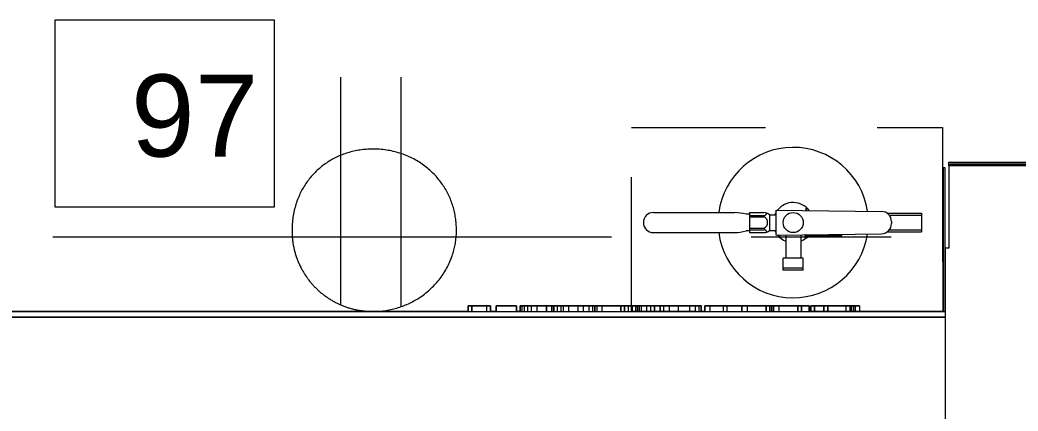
# Model space of a CAD drawing. Header units: inches. Extents: x 0.9 to 36.3, y 0.7 to 23.3.
# Drawn here: x 22.03 to 22.923, y 9.077 to 9.427 of the extents above; entities that cross this region are included whole.
import ezdxf

# ---------------------------------------------------------------- set-up
doc = ezdxf.new("R2010")
doc.units = ezdxf.units.IN
doc.linetypes.add('ACAD_ISO02W100', pattern=[15, 12, -3])
doc.layers.get('0').update_dxf_attribs({"color": 1})
for name, color, linetype, lineweight in [('Fire Extinguisher', 12, 'Continuous', 15), ('Numbering receptecles', 170, 'Continuous', 15), ('Receptacles', 170, 'Continuous', 15)]:
    doc.layers.add(name, color=color, linetype=linetype, lineweight=lineweight)
doc.layers.add('PDF_Geometry', color=7, linetype='Continuous', lineweight=9, true_color=0x777777)
doc.styles.get("Standard").update_dxf_attribs({"font": 'arial.ttf'})

# ---------------------------------------------------------------- blocks, each defined once
blk = doc.blocks.new('Fire Extinguisher_top_dwgmodels.com')
at = {"color": 0}
for p, q in [((-111.65, 8), (-46.96, 8)), ((-34.87, 8), (-34.87, -8)), ((-34.87, 8), (-23.48, 8)), ((-13.51, -10), (-13.51, 10)), ((-13.51, 10), (70.6, 8.86)), ((10.31, 9.68), (10.31, 11.5)), ((10.66, 9.67), (10.66, 11.5)), ((-34.94, 6.6), (-37.6, 6.6)), ((-34.87, 4.55), (-23.19, 4.55)), ((-34.75, 5.68), (-23.19, 5.68)), ((-18.87, 6.28), (-18.87, -6.28)), ((-18.87, 6.28), (-13.51, 6.28)), ((74.98, 7.47), (102.49, 7.47)), ((76.72, 5.87), (102.49, 5.87)), ((78.49, 0.86), (78.49, -0.86)), ((102.49, 7.47), (102.49, -7.47)), ((-34.94, -6.6), (-37.6, -6.6)), ((-34.87, -4.55), (-23.19, -4.55)), ((-34.75, -5.68), (-23.19, -5.68)), ((-18.87, -6.28), (-13.51, -6.28)), ((74.98, -7.47), (102.49, -7.47)), ((76.72, -5.87), (102.49, -5.87)), ((-111.65, -8), (-46.96, -8)), ((-34.87, -8), (-23.48, -8)), ((-13.51, -10), (70.6, -8.86)), ((-6, -9.9), (-6, -28.4)), ((6, -9.73), (6, -28.4)), ((10.31, -9.69), (10.31, -9.68)), ((10.66, -9.93), (10.66, -9.67)), ((10.78, -10.15), (10.98, -9.86)), ((10.91, -10.42), (38.51, -10.42)), ((10.91, -11.22), (38.51, -11.22)), ((-8, -38), (-8, -28.4)), ((8, -28.4), (-8, -28.4)), ((8, -38), (8, -28.4)), ((-8, -36.1), (8, -36.1)), ((8, -38), (-8, -38))]:
    blk.add_line(p, q, dxfattribs=at)
blk.add_circle((0, 0), 8, dxfattribs=at)
for centre, radius, start, end in [((0, 0), 60, 8.63634, 172.33774), ((0, 0), 16, 37.06115, 141.38095), ((-111.65, 0), 8, 90, 270), ((-48.91, -37.02), 45.07, 75.45516, 87.51639), ((-23.63, 0.55), 7.45, 50.21268, 88.81165), ((0, 0), 16, 147.62977, 156.90324), ((10.49, 11.46), 0.177, 14.08515, 165.91485), ((70.49, 0.86), 8, 0, 89.22105), ((-23.25, 7.65), 1.98, 271.9881, 358.95264), ((-25.55, 0), 5.13, 297.45336, 62.54664), ((-48.91, 37.02), 45.07, 272.48361, 284.54484), ((-23.63, -0.55), 7.45, 271.18835, 309.78732), ((-23.25, -7.65), 1.98, 1.04736, 88.0119), ((0, 0), 16, 203.09676, 212.37023), ((70.49, -0.86), 8, 270.77895, 0), ((0, 0), 60, 187.66226, 351.36366), ((0, 0), 16, 218.61905, 247.97569), ((-11.23, -9.92), 0.819, 184.1848, 357.37311), ((0, 0), 16, 292.02431, 310.05582), ((10.49, -11.01), 1.25, 101.81013, 350.17322), ((10.49, -11.01), 0.907, 90, 346.38439), ((10.21, -9.68), 0.107, 282.29411, 2.93082), ((10.44, -9.88), 0.229, 277.22721, 346.97369), ((11.11, -10.82), 0.447, 116.56505, 243.43495), ((0, 0), 16, 312.00128, 315.45352), ((10.49, -11.01), 0.907, 40.29761, 70.77738), ((10.49, -11.01), 1.25, 27.96289, 66.6982), ((0, 0), 16, 319.34614, 322.93885), ((38.31, -10.82), 0.447, 296.56505, 63.43495)]:
    blk.add_arc(centre, radius, start, end, dxfattribs=at)

msp = doc.modelspace()

# ---------------------------------------------------------------- linework, layer by layer
at = {"layer": 'Fire Extinguisher', "linetype": 'ACAD_ISO02W100', "ltscale": 0.01}
msp.add_lwpolyline([(22.5768, 9.33053), (22.85511, 9.33053), (22.85511, 9.16626), (22.5768, 9.16626)], close=True, dxfattribs=at)
at = {"layer": 'Numbering receptecles', "linetype": 'ByBlock', "ltscale": 0.001}
msp.add_lwpolyline([(22.06123, 9.42674), (22.25723, 9.42674), (22.25723, 9.25947), (22.06123, 9.25947)], close=True, dxfattribs=at)
at = {"layer": 'PDF_Geometry', "linetype": 'ByBlock'}
for points in [[(22.9324, 7.57136), (22.9324, 9.22296), (23.65237, 9.22296), (23.65237, 9.18463), (23.70237, 9.18463), (23.70237, 9.22296), (24.549, 9.22296), (24.564, 9.22296), (24.564, 9.26629), (24.564, 9.29629), (24.549, 9.29629), (22.86074, 9.29629), (22.86074, 9.26629), (22.86074, 9.22296), (22.8574, 9.22296), (22.8574, 7.62802), (22.03744, 7.62802), (22.03744, 7.62136), (22.03577, 7.62136), (21.98744, 7.62136)], [(22.86074, 9.29795), (22.86074, 9.29962), (24.549, 9.29962), (24.564, 9.29962), (24.564, 9.29795), (24.564, 9.29629), (24.549, 9.29629), (22.8624, 9.29629)], [(22.86074, 9.29629), (22.86074, 9.29795), (24.549, 9.29795), (22.8624, 9.29795)], [(21.87744, 9.16629), (22.8574, 9.16629), (22.8574, 9.29462), (22.85574, 9.29462), (22.85574, 9.16629), (22.85574, 9.29462), (22.85574, 9.16629)], [(22.0591, 9.23296), (22.55908, 9.23296)], [(22.68408, 9.23296), (22.80907, 9.23296)], [(22.44742, 9.16629), (22.44742, 9.17129)], [(22.47909, 9.16629), (22.47909, 9.17129), (22.48075, 9.17129), (22.48409, 9.17129), (22.48742, 9.17129), (22.49242, 9.17129), (22.50075, 9.17129), (22.49075, 9.17129), (22.48742, 9.17129), (22.48409, 9.17129), (22.48242, 9.17129), (22.48075, 9.17129), (22.48075, 9.16629)], [(22.48409, 9.16629), (22.48409, 9.17129), (22.48575, 9.17129), (22.48742, 9.17129), (22.49242, 9.17129), (22.49742, 9.17129), (22.49242, 9.17129), (22.48742, 9.17129), (22.48409, 9.17129), (22.48242, 9.17129)], [(22.48742, 9.16629), (22.48742, 9.17129)], [(22.49242, 9.16629), (22.49242, 9.17129)], [(22.51075, 9.16629), (22.51075, 9.17129)], [(22.51408, 9.16629), (22.51408, 9.17129)], [(22.51575, 9.17129), (22.51575, 9.16629)], [(22.52075, 9.16629), (22.52075, 9.17129)], [(22.52908, 9.16629), (22.52908, 9.17129)], [(22.53408, 9.16629), (22.53408, 9.17129)], [(22.53908, 9.16629), (22.53908, 9.17129)], [(22.54242, 9.16629), (22.54242, 9.17129)], [(22.54408, 9.16629), (22.54408, 9.17129)], [(22.54575, 9.17129), (22.54575, 9.16629)], [(22.55075, 9.16629), (22.55075, 9.17129)], [(22.57408, 9.16629), (22.57408, 9.17129)], [(22.58075, 9.17129), (22.58075, 9.16629), (22.58075, 9.17129)], [(22.58241, 9.16629), (22.58241, 9.17129)], [(22.58408, 9.16629), (22.58408, 9.17129)], [(22.58575, 9.16629), (22.58575, 9.17129)], [(22.58908, 9.17129), (22.59075, 9.17129), (22.58908, 9.17129)], [(22.59075, 9.16629), (22.59075, 9.17129)], [(22.59408, 9.16629), (22.59408, 9.17129)], [(22.59741, 9.16629), (22.59741, 9.17129)], [(22.60575, 9.16629), (22.60575, 9.17129)], [(22.61075, 9.16629), (22.61075, 9.17129)], [(22.61908, 9.16629), (22.61908, 9.17129)], [(22.62908, 9.16629), (22.62908, 9.17129)], [(22.63408, 9.16629), (22.63408, 9.17129)], [(22.63741, 9.16629), (22.63741, 9.17129)], [(22.63908, 9.17129), (22.63908, 9.16629), (22.63908, 9.17129)], [(22.64575, 9.17129), (22.64241, 9.17129), (22.64575, 9.17129)], [(22.64241, 9.16629), (22.64241, 9.17129)], [(22.64241, 9.16629), (22.64241, 9.17129)], [(22.67408, 9.17129), (22.67074, 9.17129), (22.66741, 9.17129), (22.65408, 9.17129), (22.65074, 9.17129), (22.64741, 9.17129), (22.65908, 9.17129), (22.66241, 9.17129), (22.67574, 9.17129), (22.68908, 9.17129), (22.67574, 9.17129), (22.68074, 9.17129), (22.69741, 9.17129), (22.70074, 9.17129), (22.69741, 9.17129), (22.69074, 9.17129), (22.67908, 9.17129), (22.67574, 9.17129), (22.67574, 9.16629), (22.67574, 9.17129)], [(22.64741, 9.16629), (22.64741, 9.17129)], [(22.65908, 9.16629), (22.65908, 9.17129)], [(22.66241, 9.16629), (22.66241, 9.17129)], [(22.67074, 9.17129), (22.67408, 9.17129), (22.67574, 9.17129), (22.67908, 9.17129), (22.68241, 9.17129), (22.68408, 9.17129), (22.68741, 9.17129), (22.68408, 9.17129), (22.67908, 9.17129), (22.67408, 9.17129), (22.67241, 9.17129)], [(22.68074, 9.16629), (22.68074, 9.17129)], [(22.70241, 9.16629), (22.70241, 9.17129)], [(22.70908, 9.16629), (22.70908, 9.17129)], [(22.74074, 9.17129), (22.73741, 9.17129), (22.74074, 9.17129)], [(22.75907, 9.17129), (22.75741, 9.17129), (22.75407, 9.17129), (22.74907, 9.17129), (22.74407, 9.17129), (22.74074, 9.17129), (22.73907, 9.17129), (22.74074, 9.17129), (22.74407, 9.17129), (22.74907, 9.17129), (22.75241, 9.17129), (22.75574, 9.17129), (22.75741, 9.17129)], [(22.76574, 9.17129), (22.76907, 9.17129), (22.77074, 9.17129), (22.77407, 9.17129), (22.77574, 9.17129), (22.77741, 9.17129), (22.78074, 9.17129), (22.77907, 9.17129), (22.77407, 9.17129), (22.76907, 9.17129), (22.76741, 9.17129)], [(22.76907, 9.16629), (22.76907, 9.17129)], [(22.77407, 9.16629), (22.77407, 9.17129)], [(22.77574, 9.16629), (22.77574, 9.17129)], [(22.77741, 9.16629), (22.77741, 9.17129)], [(22.78074, 9.17129), (22.78074, 9.16629), (22.8574, 9.16629)], [(22.43075, 9.16629), (21.88244, 9.16629)], [(22.45575, 9.16629), (22.45075, 9.16629)], [(22.47742, 9.16629), (22.47409, 9.16629)], [(22.64241, 9.16629), (22.63908, 9.16629)], [(22.73741, 9.16629), (22.73574, 9.16629)], [(22.8574, 9.16129), (21.88244, 9.16129), (22.8574, 9.16129)]]:
    msp.add_lwpolyline(points, dxfattribs=at)
for points in [[(22.45075, 9.17129), (22.44742, 9.17129), (22.43409, 9.17129), (22.43075, 9.17129), (22.43409, 9.17129), (22.44742, 9.17129)], [(22.43075, 9.17129), (22.43075, 9.16629)], [(22.43409, 9.17129), (22.43409, 9.16629)], [(22.45075, 9.17129), (22.45075, 9.16629)], [(22.47409, 9.17129), (22.45575, 9.17129), (22.47242, 9.17129), (22.45742, 9.17129), (22.47242, 9.17129), (22.45575, 9.17129)], [(22.45575, 9.17129), (22.45575, 9.16629)], [(22.45575, 9.17129), (22.45575, 9.16629)], [(22.47409, 9.17129), (22.47409, 9.16629)], [(22.49242, 9.17129), (22.47742, 9.17129), (22.49075, 9.17129), (22.47909, 9.17129), (22.49075, 9.17129), (22.47742, 9.17129)], [(22.47742, 9.17129), (22.47742, 9.16629)], [(22.47742, 9.17129), (22.47742, 9.16629)], [(22.51408, 9.17129), (22.51075, 9.17129), (22.50742, 9.17129), (22.50575, 9.17129), (22.50408, 9.17129), (22.50242, 9.17129), (22.49908, 9.17129), (22.49742, 9.17129), (22.49908, 9.17129), (22.50242, 9.17129), (22.50408, 9.17129), (22.49908, 9.17129), (22.49742, 9.17129), (22.49908, 9.17129), (22.50075, 9.17129), (22.50575, 9.17129)], [(22.51075, 9.17129), (22.50408, 9.17129), (22.50075, 9.17129), (22.50242, 9.17129), (22.50575, 9.17129)], [(22.50075, 9.17129), (22.50075, 9.16629)], [(22.50575, 9.17129), (22.50575, 9.16629)], [(22.52742, 9.17129), (22.52408, 9.17129), (22.52075, 9.17129), (22.51742, 9.17129), (22.51575, 9.17129), (22.51408, 9.17129), (22.51242, 9.17129), (22.50908, 9.17129), (22.50575, 9.17129), (22.50908, 9.17129), (22.51242, 9.17129), (22.51408, 9.17129), (22.50908, 9.17129), (22.50742, 9.17129), (22.51075, 9.17129), (22.51575, 9.17129)], [(22.50742, 9.17129), (22.50742, 9.16629)], [(22.52408, 9.17129), (22.51575, 9.17129), (22.51075, 9.17129), (22.51242, 9.17129), (22.51575, 9.17129)], [(22.54408, 9.17129), (22.54075, 9.17129), (22.53575, 9.17129), (22.52908, 9.17129), (22.52075, 9.17129), (22.51575, 9.17129), (22.51408, 9.17129), (22.51575, 9.17129), (22.52075, 9.17129), (22.52908, 9.17129), (22.53408, 9.17129), (22.53908, 9.17129), (22.54242, 9.17129)], [(22.52575, 9.17129), (22.52408, 9.17129), (22.51742, 9.17129), (22.53242, 9.17129)], [(22.53908, 9.17129), (22.53575, 9.17129), (22.53242, 9.17129), (22.52908, 9.17129), (22.52242, 9.17129), (22.51908, 9.17129), (22.51742, 9.17129), (22.52075, 9.17129), (22.52408, 9.17129), (22.52908, 9.17129), (22.53242, 9.17129), (22.53575, 9.17129)], [(22.55408, 9.17129), (22.55075, 9.17129), (22.54742, 9.17129), (22.53742, 9.17129), (22.53408, 9.17129), (22.53075, 9.17129), (22.54075, 9.17129), (22.54408, 9.17129)], [(22.55242, 9.17129), (22.54908, 9.17129), (22.53908, 9.17129), (22.53575, 9.17129), (22.53908, 9.17129), (22.54908, 9.17129)], [(22.54742, 9.17129), (22.54408, 9.17129), (22.54242, 9.17129), (22.54075, 9.17129), (22.53908, 9.17129)], [(22.54408, 9.17129), (22.54408, 9.16629)], [(22.57075, 9.17129), (22.56742, 9.17129), (22.56075, 9.17129), (22.54908, 9.17129), (22.54408, 9.17129), (22.55908, 9.17129), (22.54575, 9.17129), (22.55075, 9.17129), (22.56742, 9.17129)], [(22.57241, 9.17129), (22.55575, 9.17129), (22.56908, 9.17129), (22.55742, 9.17129), (22.56908, 9.17129), (22.55742, 9.17129)], [(22.56742, 9.17129), (22.55908, 9.17129), (22.56242, 9.17129), (22.56742, 9.17129), (22.57241, 9.17129), (22.57575, 9.17129), (22.57741, 9.17129), (22.57575, 9.17129), (22.57408, 9.17129), (22.57241, 9.17129), (22.56742, 9.17129), (22.56408, 9.17129), (22.56075, 9.17129), (22.55742, 9.17129), (22.55908, 9.17129), (22.56242, 9.17129), (22.56742, 9.17129), (22.57408, 9.17129), (22.57908, 9.17129), (22.58075, 9.17129), (22.57908, 9.17129), (22.57408, 9.17129), (22.56742, 9.17129), (22.56242, 9.17129), (22.55575, 9.17129)], [(22.56742, 9.17129), (22.56742, 9.16629)], [(22.57075, 9.17129), (22.57075, 9.16629)], [(22.57741, 9.17129), (22.58075, 9.17129), (22.58408, 9.17129), (22.58741, 9.17129), (22.58408, 9.17129), (22.58075, 9.17129), (22.57908, 9.17129), (22.57575, 9.17129), (22.57908, 9.17129), (22.58408, 9.17129), (22.58908, 9.17129), (22.59241, 9.17129), (22.59408, 9.17129), (22.59241, 9.17129), (22.58908, 9.17129), (22.58408, 9.17129), (22.57908, 9.17129), (22.57575, 9.17129)], [(22.58075, 9.17129), (22.58241, 9.17129), (22.58408, 9.17129), (22.58575, 9.17129), (22.59075, 9.17129), (22.59408, 9.17129), (22.59741, 9.17129), (22.60241, 9.17129), (22.60075, 9.17129), (22.59741, 9.17129), (22.58908, 9.17129), (22.58241, 9.17129), (22.57908, 9.17129), (22.57741, 9.17129)], [(22.57741, 9.17129), (22.57741, 9.16629)], [(22.61408, 9.17129), (22.59408, 9.17129), (22.61075, 9.17129), (22.59575, 9.17129), (22.61075, 9.17129), (22.59575, 9.17129)], [(22.59741, 9.17129), (22.59741, 9.16629)], [(22.61408, 9.17129), (22.61075, 9.17129), (22.60241, 9.17129), (22.60575, 9.17129), (22.61075, 9.17129), (22.61241, 9.17129), (22.61408, 9.17129), (22.61908, 9.17129), (22.62241, 9.17129)], [(22.60241, 9.17129), (22.60241, 9.16629)], [(22.62241, 9.17129), (22.61741, 9.17129), (22.60575, 9.17129), (22.61075, 9.17129), (22.61575, 9.17129), (22.61908, 9.17129), (22.62241, 9.17129), (22.62908, 9.17129), (22.63408, 9.17129)], [(22.63908, 9.17129), (22.63741, 9.17129), (22.63408, 9.17129), (22.62741, 9.17129), (22.62241, 9.17129), (22.61908, 9.17129), (22.62241, 9.17129), (22.62908, 9.17129), (22.63408, 9.17129), (22.63575, 9.17129), (22.63408, 9.17129), (22.62908, 9.17129), (22.62408, 9.17129), (22.62241, 9.17129), (22.61908, 9.17129), (22.62075, 9.17129), (22.62408, 9.17129), (22.62908, 9.17129), (22.63408, 9.17129), (22.63741, 9.17129), (22.63908, 9.17129), (22.63741, 9.17129), (22.63408, 9.17129), (22.62908, 9.17129), (22.62408, 9.17129), (22.62241, 9.17129), (22.62408, 9.17129), (22.62908, 9.17129), (22.63241, 9.17129), (22.63408, 9.17129), (22.63575, 9.17129)], [(22.63241, 9.17129), (22.62908, 9.17129), (22.62241, 9.17129), (22.63908, 9.17129)], [(22.63908, 9.17129), (22.63908, 9.16629)], [(22.64241, 9.17129), (22.64241, 9.16629)], [(22.66241, 9.17129), (22.64241, 9.17129), (22.65908, 9.17129), (22.64408, 9.17129), (22.65908, 9.17129), (22.64241, 9.17129)], [(22.64241, 9.17129), (22.64241, 9.16629)], [(22.66574, 9.17129), (22.66408, 9.17129), (22.65241, 9.17129), (22.65074, 9.17129), (22.65241, 9.17129), (22.66408, 9.17129)], [(22.66574, 9.17129), (22.66241, 9.17129), (22.66074, 9.17129), (22.65908, 9.17129), (22.65574, 9.17129)], [(22.68741, 9.17129), (22.68408, 9.17129), (22.67074, 9.17129), (22.66741, 9.17129), (22.67074, 9.17129), (22.68408, 9.17129)], [(22.71074, 9.17129), (22.70908, 9.17129), (22.70408, 9.17129), (22.69908, 9.17129), (22.69408, 9.17129), (22.69241, 9.17129), (22.69574, 9.17129), (22.70074, 9.17129), (22.70241, 9.17129), (22.70741, 9.17129)], [(22.71574, 9.17129), (22.71241, 9.17129), (22.70908, 9.17129), (22.69741, 9.17129), (22.69574, 9.17129), (22.69241, 9.17129), (22.70241, 9.17129), (22.70408, 9.17129)], [(22.69741, 9.17129), (22.69741, 9.16629)], [(22.70741, 9.17129), (22.70574, 9.17129), (22.70408, 9.17129), (22.70074, 9.17129), (22.69908, 9.17129)], [(22.70074, 9.17129), (22.70074, 9.16629)], [(22.72908, 9.17129), (22.72574, 9.17129), (22.72074, 9.17129), (22.70908, 9.17129), (22.70408, 9.17129), (22.71741, 9.17129), (22.70408, 9.17129), (22.70908, 9.17129), (22.72574, 9.17129)], [(22.70408, 9.17129), (22.70408, 9.16629)], [(22.73574, 9.17129), (22.73241, 9.17129), (22.72741, 9.17129), (22.72408, 9.17129), (22.71908, 9.17129), (22.71574, 9.17129), (22.72074, 9.17129), (22.72408, 9.17129), (22.72574, 9.17129), (22.73074, 9.17129)], [(22.73574, 9.17129), (22.73241, 9.17129), (22.72574, 9.17129), (22.72241, 9.17129), (22.71908, 9.17129), (22.71741, 9.17129), (22.71908, 9.17129), (22.72241, 9.17129), (22.72741, 9.17129)], [(22.73241, 9.17129), (22.72574, 9.17129), (22.72241, 9.17129), (22.72074, 9.17129), (22.72574, 9.17129)], [(22.72574, 9.17129), (22.72574, 9.16629)], [(22.72908, 9.17129), (22.72908, 9.16629)], [(22.73574, 9.17129), (22.73574, 9.16629)], [(22.73741, 9.17129), (22.73741, 9.16629)], [(22.76407, 9.17129), (22.76074, 9.17129), (22.75741, 9.17129), (22.74574, 9.17129), (22.74241, 9.17129), (22.73907, 9.17129), (22.75074, 9.17129), (22.75241, 9.17129)], [(22.75574, 9.17129), (22.75407, 9.17129), (22.74907, 9.17129), (22.74407, 9.17129), (22.74241, 9.17129), (22.74074, 9.17129), (22.74407, 9.17129), (22.74907, 9.17129), (22.75407, 9.17129)], [(22.74074, 9.17129), (22.74074, 9.16629)], [(22.75574, 9.17129), (22.75241, 9.17129), (22.74907, 9.17129), (22.74741, 9.17129)], [(22.77241, 9.17129), (22.76907, 9.17129), (22.75241, 9.17129), (22.74907, 9.17129), (22.75241, 9.17129), (22.76907, 9.17129)], [(22.74907, 9.17129), (22.74907, 9.16629)], [(22.75241, 9.17129), (22.75241, 9.16629)], [(22.76407, 9.17129), (22.76574, 9.17129), (22.77074, 9.17129), (22.77407, 9.17129), (22.77574, 9.17129), (22.77407, 9.17129), (22.77074, 9.17129), (22.76574, 9.17129), (22.76407, 9.17129), (22.76241, 9.17129), (22.76407, 9.17129), (22.76907, 9.17129), (22.77407, 9.17129), (22.77907, 9.17129), (22.77574, 9.17129), (22.76907, 9.17129), (22.76407, 9.17129), (22.76074, 9.17129)], [(22.77241, 9.17129), (22.77241, 9.16629)]]:
    msp.add_lwpolyline(points, close=True, dxfattribs=at)
at = {"layer": 'Receptacles', "linetype": 'ByBlock'}
for points in [[(22.31667, 9.3756), (22.31667, 9.17219)], [(22.37055, 9.3756), (22.37055, 9.17046)]]:
    msp.add_lwpolyline(points, dxfattribs=at)
msp.add_rational_spline([(22.34569, 9.16629), (22.32615, 9.16617), (22.30808, 9.17359), (22.29426, 9.1874), (22.28045, 9.20122), (22.27303, 9.21929), (22.27315, 9.23883), (22.27315, 9.28028), (22.30424, 9.31136), (22.34569, 9.31136), (22.38713, 9.31136), (22.42029, 9.28028), (22.42029, 9.23883), (22.42029, 9.19945), (22.38713, 9.16629), (22.34569, 9.16629)], [1, 0.948448710105, 0.948448710105, 1, 0.948448710105, 0.948448710105, 1, 1, 1, 1, 1, 1, 1, 1, 1, 1], degree=3, knots=[0, 0, 0, 0, 0.79168, 0.79168, 0.79168, 1.583359, 1.583359, 1.583359, 2.583359, 2.583359, 2.583359, 3.583359, 3.583359, 3.583359, 4.583359, 4.583359, 4.583359, 4.583359], dxfattribs=at)

# ---------------------------------------------------------------- block references
at = {"layer": 'Fire Extinguisher', "xscale": 0.001120411850034704, "yscale": 0.001120411850034704, "zscale": 0.001120411850034704}
msp.add_blockref('Fire Extinguisher_top_dwgmodels.com', (22.72158, 9.24569), dxfattribs=at)

# ---------------------------------------------------------------- texts
at = {"layer": 'Numbering receptecles', "linetype": 'ByBlock', "ltscale": 0.001}
msp.add_text('97', height=0.073305, dxfattribs=at).set_placement((22.12909, 9.30469))

doc.saveas('drawing.dxf')
